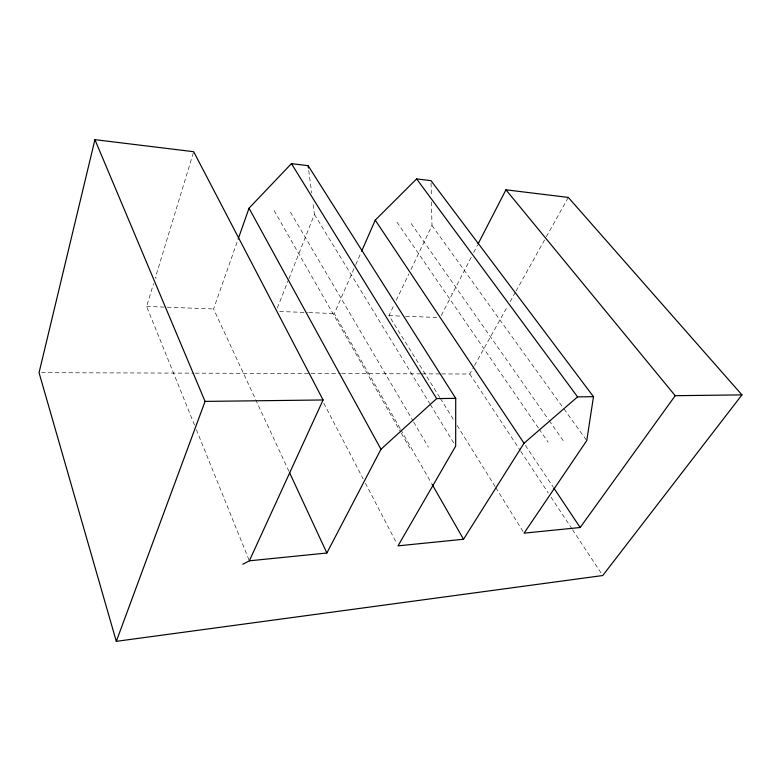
<?xml version="1.0" encoding="UTF-8"?>
<svg xmlns="http://www.w3.org/2000/svg" width="781" height="781" viewBox="0 0 781 781"><rect width="100%" height="100%" fill="white"/><g stroke="black" fill="none" stroke-linecap="round" stroke-linejoin="round"><path stroke-width="0.59" stroke-dasharray="3.9 2.93" d="M194.557 425.147L146.613 306.435L153.545 283.659M193.337 152.861L155.273 277.958L156.503 278.026M288.931 471.294L213.564 308.973L237.746 240.265M277.323 307.958L288.501 279.774M288.941 278.651L314.421 214.384L312.888 202.504M400.126 428.515L334.307 313.562L355.267 265.735M355.755 264.622L361.115 252.39M439.762 397.461L388.928 315.631L394.171 304.639M396.279 300.246L408.873 273.858M410.972 269.465L431.981 225.494L431.454 201.264M441.304 315.417L471.392 256.939M473.618 252.605L477.523 245.029M441.714 373.923L469.781 374.011L473.94 366.562M474.526 365.498L507.767 305.927M510.139 301.671L515.48 292.094M516.075 291.03L545.743 237.844M546.339 236.78L568.295 197.417M41.491 372.683L194.02 373.152M195.24 373.152L309.94 373.513M311.16 373.513L340.438 373.611M341.658 373.611L420.979 373.855M422.199 373.865L440.494 373.914M146.613 306.435L166.089 307.167M167.31 307.216L213.564 308.973M279.627 311.482L307.568 312.546M308.788 312.585L334.307 313.562M388.928 315.631L400.848 316.08M405.612 316.266L437.799 317.486M451.574 293.705L452.453 293.754M431.981 225.494L563.335 408.043M564.048 409.029L586.053 439.615M411.157 223.522L548.516 419.661M549.209 420.656L563.853 441.568M396.982 222.185L538.509 428.164M539.193 429.159L548.174 442.222M525.388 445.365L553.114 486.944M469.781 374.011L520.146 450.344M520.82 451.359L548.36 493.084M551.044 497.155L571.858 528.708M572.532 529.723L602.756 575.529M440.406 398.495L453.917 420.256M457.139 425.43L495.105 486.543M495.75 487.578L523.416 532.125M314.421 214.384L429.716 403.504M430.351 404.548L453.781 442.993M290.464 212.12L413.061 421.008M413.676 422.062L428.457 447.249M400.731 429.57L431.522 483.361M274.121 210.577L400.741 432.205M401.346 433.26L409.791 448.04M323.783 403.201L363.145 478.851M365.391 483.175L396.885 543.693M196.382 429.667L249.354 560.817M308.739 170.424L311.658 192.995M431.063 183.086L431.327 195.201"/><path stroke-width="1.17" d="M238.146 239.123L249.022 208.205L291.44 163.629L308.124 165.67L455.714 398.359L455.684 446.107L398.017 545.851L463.533 539.251L524.022 443.237L577.569 396.875L593.482 396.689L586.765 440.601L524.061 533.159L580.166 527.507L675.204 395.694L741.95 394.883L602.756 575.529L116.301 641.347L39.05 372.674L94.921 139.653L193.688 151.709L323.08 399.97L249.354 560.817L242.764 564.272M116.301 641.347L205.071 401.405L94.921 139.653M361.603 251.277L375.251 220.135L416.605 178.908L431.014 180.665L593.482 396.689M478.079 243.945L505.932 189.812L568.295 197.417L741.95 394.883M249.354 560.817L326.868 553.016L380.962 449.251L436.647 398.593L455.714 398.359M205.071 401.405L323.08 399.97M505.932 189.812L675.204 395.694M416.605 178.908L577.569 396.875M375.251 220.135L524.022 443.237M553.797 487.959L580.166 527.507M291.44 163.629L436.647 398.593M432.127 484.415L463.533 539.251M249.022 208.205L380.962 449.251M289.448 472.407L326.868 553.016M308.124 165.67L308.427 168.042"/></g></svg>
